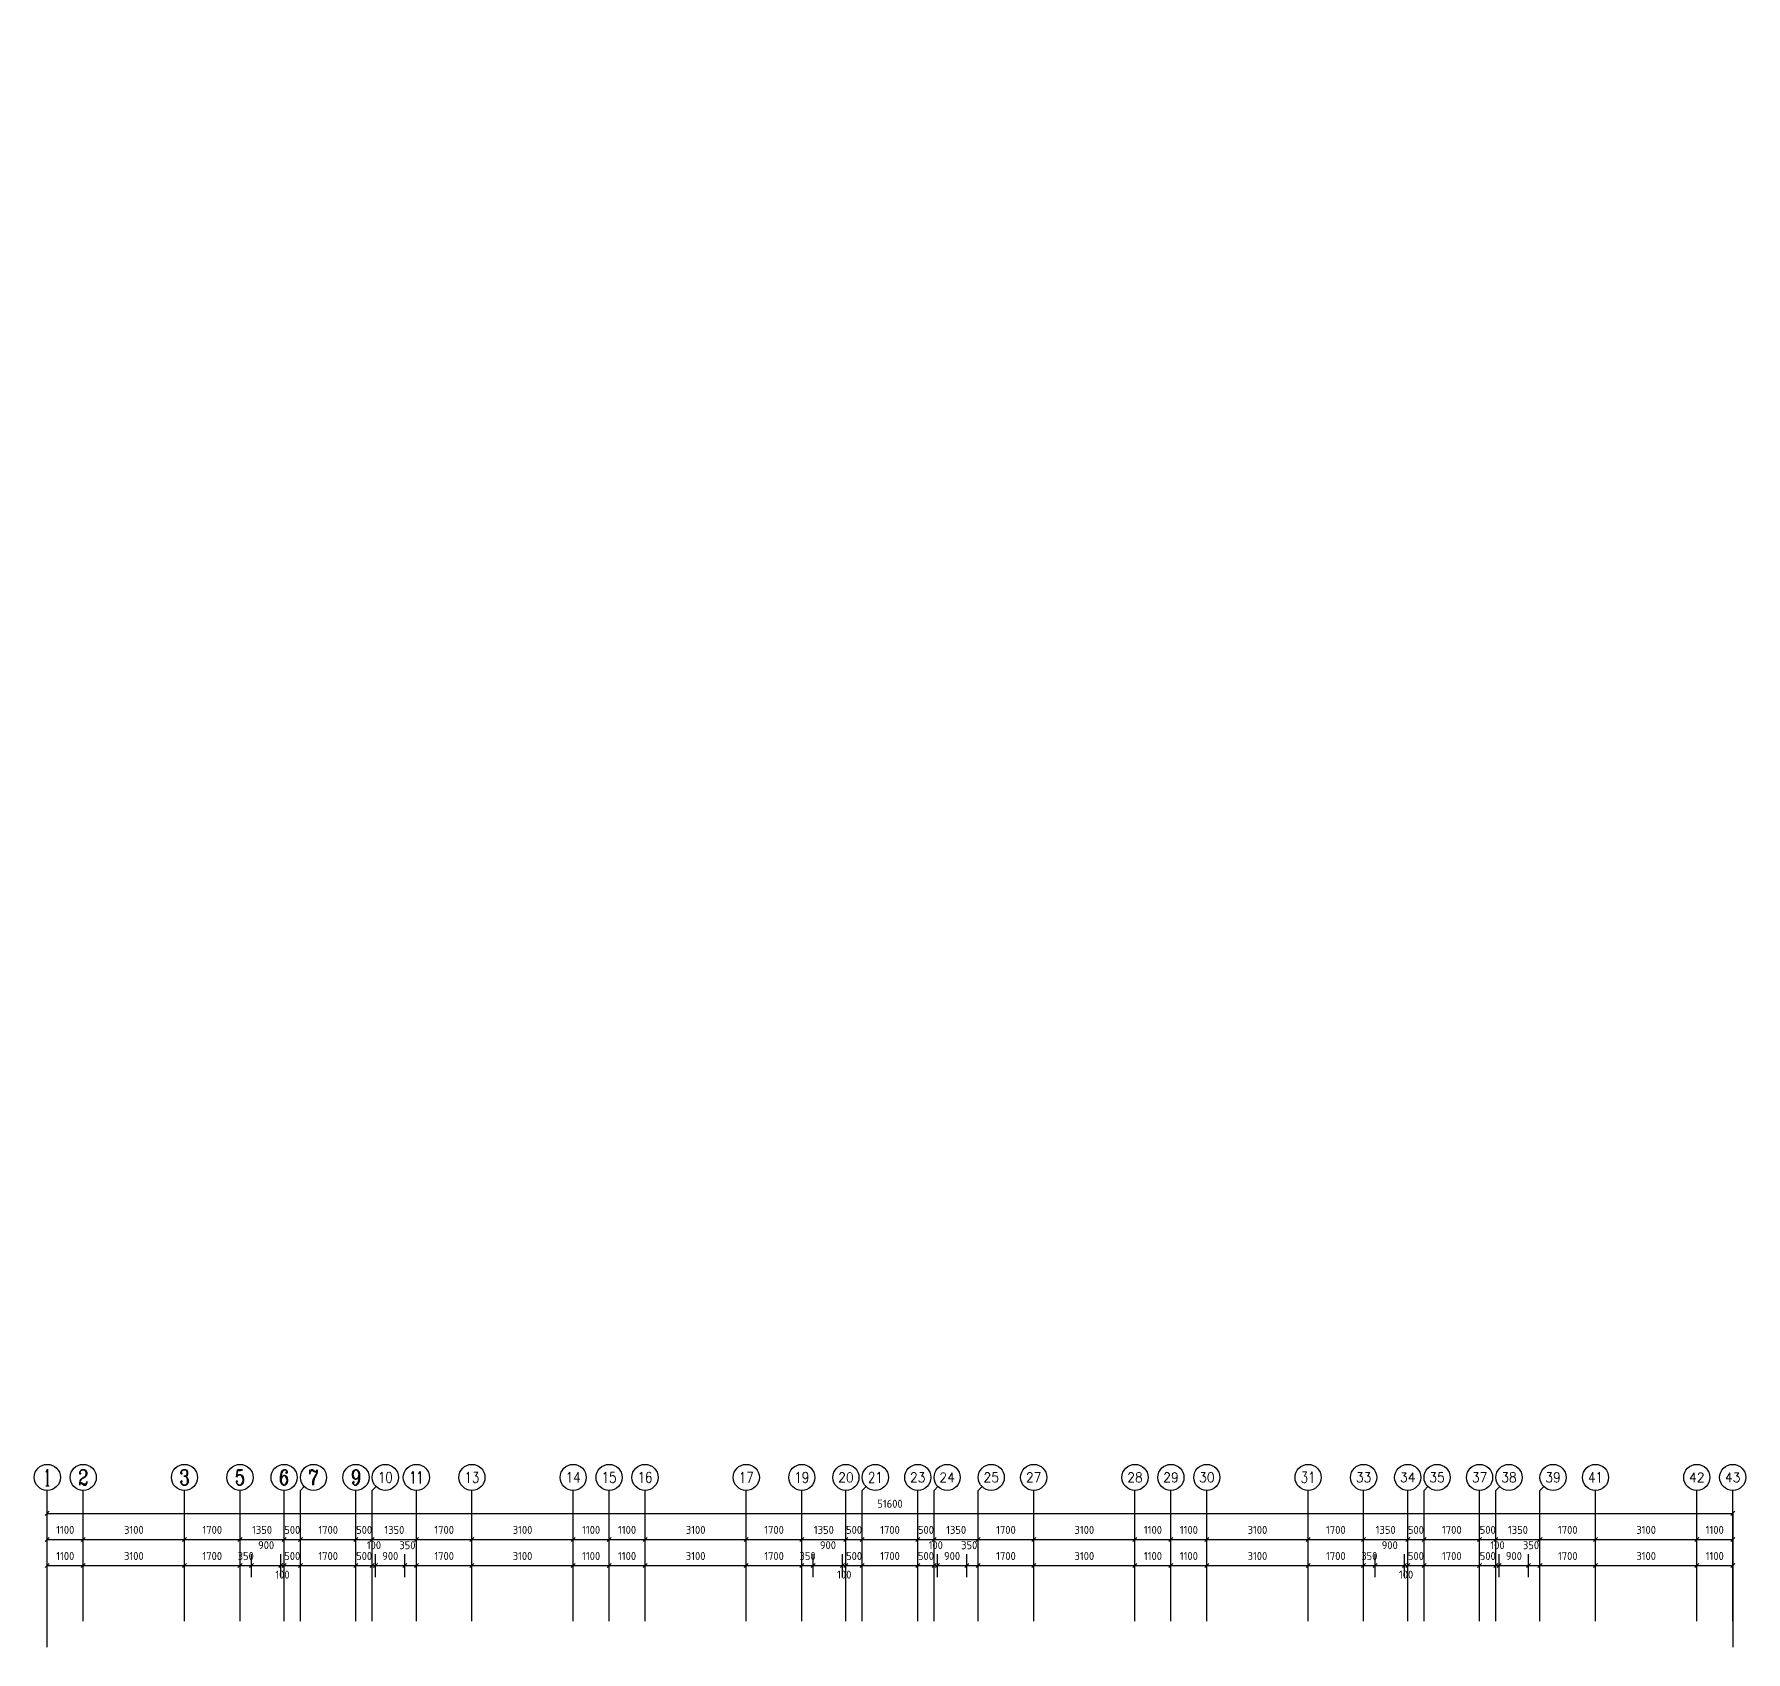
# Model space of a CAD drawing. Header units: millimetres. Extents: x -133666 to 880576, y -269375 to 86941.
# Drawn here: x -73155 to -20755, y -100762 to -51246 of the extents above; entities that cross this region are included whole.
import ezdxf
from ezdxf.enums import TextEntityAlignment as Align

# ---------------------------------------------------------------- set-up
doc = ezdxf.new("R2010")
doc.units = ezdxf.units.MM
doc.header["$LTSCALE"] = 1000
doc.layers.get('0').update_dxf_attribs({"linetype": 'CONTINUOUS'})
doc.layers.get('Defpoints').update_dxf_attribs({"color": 6, "linetype": 'CONTINUOUS'})
for name, color, linetype in [('AXIS_TEXT', 7, 'CONTINUOUS'), ('AXIS_轴号_A', 4, 'CONTINUOUS'), ('AXIS_轴文_A', 7, 'CONTINUOUS'), ('W-尺寸', 5, 'CONTINUOUS')]:
    doc.layers.add(name, color=color, linetype=linetype)
doc.styles.add('_TCH_AXIS', font='COMPLEX', dxfattribs={"bigfont": 'GBCBIG'})
doc.styles.add('CADReader_TextStyle', font='tssdeng.shx', dxfattribs={"height": 0.2, "bigfont": 'gbcbig.shx'})
doc.styles.add('COMPLEX', font='COMPLEX')
doc.styles.add('DIM', font='', dxfattribs={"width": 0.7})
doc.styles.get('DIM').set_extended_font_data('SimSun')
doc.dimstyles.new('50', dxfattribs={"dimscale": 50, "dimtxt": 2, "dimasz": 1, "dimexe": 1, "dimexo": 1, "dimgap": 1, "dimtad": 1, "dimdec": 0, "dimzin": 0, "dimdsep": 46, "dimtxsty": 'DIM', "dimblk": 'ARCHTICK', "dimcen": 0, "dimclrd": 5, "dimclre": 5, "dimclrt": 35, "dimadec": 0, "dimazin": 0, "dimtfac": 0.5, "dimtdec": 0, "dimtix": 1, "dimtmove": 2, "dimatfit": 2, "dimldrblk": 'A', "dimfxl": 0, "dimtolj": 1, "dimtzin": 0, "dimlwd": -1, "dimlwe": -1, "dimarcsym": 0})

# ---------------------------------------------------------------- blocks, each defined once
blk = doc.blocks.new('_ArchTick')
at = {"color": 0, "linetype": 'ByBlock', "const_width": 0.4}
blk.add_lwpolyline([(-0.5, -0.5), (0.5, 0.5)], dxfattribs=at)
blk = doc.blocks.new('*D670')
at = {"layer": 'Defpoints', "color": 0, "transparency": 16777216}
for p in [(-30904, -17973), (-32504, -150167), (-32504, -152367)]:
    blk.add_point(p, dxfattribs=at)
at = {"layer": 'W-尺寸', "color": 5, "transparency": 16777216}
for p, q in [((-32504, -152067), (-32504, -152417)), ((-30904, -152367), (-32504, -152367)), ((-30904, -152067), (-30904, -152417))]:
    blk.add_line(p, q, dxfattribs=at)
at = {"layer": 'W-尺寸', "color": 5, "transparency": 16777216, "xscale": 50, "yscale": 50, "zscale": 50, "rotation": 180}
blk.add_blockref('_ArchTick', (-32504, -152367), dxfattribs=at)
at = {"layer": 'W-尺寸', "color": 5, "transparency": 16777216, "xscale": 50, "yscale": 50, "zscale": 50}
blk.add_blockref('_ArchTick', (-30904, -152367), dxfattribs=at)
at = {"layer": 'W-尺寸', "color": 35, "transparency": 16777216, "insert": (-31704, -152267), "char_height": 100, "attachment_point": 5, "style": 'DIM'}
blk.add_mtext('\\A1;1600', dxfattribs=at)
blk = doc.blocks.new('A')
for p, q in [((-0.4, 0), (-2.1, 0)), ((-1.4, 1.1), (-1.1, 1.4)), ((-1.4, 1.1), (-0.4, 0)), ((-1.4, -1.1), (-0.4, 0)), ((-1.1, 1.4), (0, 0)), ((-1.1, -1.4), (0, 0)), ((-1.4, -1.1), (-1.1, -1.4))]:
    blk.add_line(p, q)
for points in [[(-1.4, 1.1), (-1.1, 1.4), (-0.4, 0), (0, 0)], [(-1.4, -1.1), (-1.1, -1.4), (-0.4, 0), (0, 0)]]:
    blk.add_solid(points)
blk = doc.blocks.new('_AXISO')
blk.add_circle((0, 0), 0.5)
at = {"layer": 'AXIS_TEXT', "style": 'COMPLEX', "width": 1.041667}
blk.add_attdef('A', text='', height=0.56, dxfattribs=at).set_placement((-0.25, -0.28), (0.25, -0.28), align=Align.FIT)

msp = doc.modelspace()

# ---------------------------------------------------------------- linework, layer by layer
at = {"layer": 'AXIS_轴号_A'}
for p, q in [((-72755, -99824.7), (-72755, -95824.7)), ((-71655, -99824.7), (-71655, -95824.7)), ((-68555, -99824.7), (-68555, -95824.7)), ((-66855, -99824.7), (-66855, -95824.7)), ((-65505, -99824.7), (-65505, -95824.7)), ((-64887.9, -95707.6), (-65005, -95824.7)), ((-65005, -99824.7), (-65005, -95824.7)), ((-63305, -99824.7), (-63305, -95824.7)), ((-62687.9, -95707.6), (-62805, -95824.7)), ((-62805, -99824.7), (-62805, -95824.7)), ((-61455, -99824.7), (-61455, -95824.7)), ((-59755, -99824.7), (-59755, -95824.7)), ((-56655, -99824.7), (-56655, -95824.7)), ((-55555, -99824.7), (-55555, -95824.7)), ((-54455, -99824.7), (-54455, -95824.7)), ((-51355, -99824.7), (-51355, -95824.7)), ((-49655, -99824.7), (-49655, -95824.7)), ((-48305, -99824.7), (-48305, -95824.7)), ((-47687.9, -95707.6), (-47805, -95824.7)), ((-47805, -99824.7), (-47805, -95824.7)), ((-46105, -99824.7), (-46105, -95824.7)), ((-45487.9, -95707.6), (-45605, -95824.7)), ((-45605, -99824.7), (-45605, -95824.7)), ((-44137.9, -95707.6), (-44255, -95824.7)), ((-44255, -99824.7), (-44255, -95824.7)), ((-42555, -99824.7), (-42555, -95824.7)), ((-39455, -99824.7), (-39455, -95824.7)), ((-38355, -99824.7), (-38355, -95824.7)), ((-37255, -99824.7), (-37255, -95824.7)), ((-34155, -99824.7), (-34155, -95824.7)), ((-32455, -99824.7), (-32455, -95824.7)), ((-31105, -99824.7), (-31105, -95824.7)), ((-30487.9, -95707.6), (-30605, -95824.7)), ((-30605, -99824.7), (-30605, -95824.7)), ((-28905, -99824.7), (-28905, -95824.7)), ((-28287.9, -95707.6), (-28405, -95824.7)), ((-28405, -99824.7), (-28405, -95824.7)), ((-26937.9, -95707.6), (-27055, -95824.7)), ((-27055, -99824.7), (-27055, -95824.7)), ((-25355, -99824.7), (-25355, -95824.7)), ((-22255, -99824.7), (-22255, -95824.7)), ((-21155, -99824.7), (-21155, -95824.7))]:
    msp.add_line(p, q, dxfattribs=at)
at = {"layer": 'AXIS_轴号_A', "linetype": 'Continuous'}
for points in [[(-72755, -96874.7), (-72755, -96174.7)], [(-21155, -96874.7), (-21155, -96174.7)], [(-72816.9, -96586.6), (-72693.2, -96462.9)], [(-72755, -99824.7), (-72755, -96524.7), (-21155, -96524.7), (-21155, -99824.7)], [(-21216.9, -96586.6), (-21093.2, -96462.9)], [(-72816.9, -97386.6), (-72693.2, -97262.9)], [(-72755, -97674.7), (-72755, -96974.7)], [(-72755, -99824.7), (-72755, -97324.7), (-21155, -97324.7), (-21155, -99824.7)], [(-71716.9, -97386.6), (-71593.2, -97262.9)], [(-71655, -97674.7), (-71655, -96974.7)], [(-68616.9, -97386.6), (-68493.2, -97262.9)], [(-68555, -97674.7), (-68555, -96974.7)], [(-66916.9, -97386.6), (-66793.2, -97262.9)], [(-66855, -97674.7), (-66855, -96974.7)], [(-65566.9, -97386.6), (-65443.2, -97262.9)], [(-65505, -97674.7), (-65505, -96974.7)], [(-65066.9, -97386.6), (-64943.2, -97262.9)], [(-65005, -97674.7), (-65005, -96974.7)], [(-63366.9, -97386.6), (-63243.2, -97262.9)], [(-63305, -97674.7), (-63305, -96974.7)], [(-62866.9, -97386.6), (-62743.2, -97262.9)], [(-62805, -97674.7), (-62805, -96974.7)], [(-61516.9, -97386.6), (-61393.2, -97262.9)], [(-61455, -97674.7), (-61455, -96974.7)], [(-59816.9, -97386.6), (-59693.2, -97262.9)], [(-59755, -97674.7), (-59755, -96974.7)], [(-56716.9, -97386.6), (-56593.2, -97262.9)], [(-56655, -97674.7), (-56655, -96974.7)], [(-55616.9, -97386.6), (-55493.2, -97262.9)], [(-55555, -97674.7), (-55555, -96974.7)], [(-54516.9, -97386.6), (-54393.2, -97262.9)], [(-54455, -97674.7), (-54455, -96974.7)], [(-51416.9, -97386.6), (-51293.2, -97262.9)], [(-51355, -97674.7), (-51355, -96974.7)], [(-49716.9, -97386.6), (-49593.2, -97262.9)], [(-49655, -97674.7), (-49655, -96974.7)], [(-48366.9, -97386.6), (-48243.2, -97262.9)], [(-48305, -97674.7), (-48305, -96974.7)], [(-47866.9, -97386.6), (-47743.2, -97262.9)], [(-47805, -97674.7), (-47805, -96974.7)], [(-46166.9, -97386.6), (-46043.2, -97262.9)], [(-46105, -97674.7), (-46105, -96974.7)], [(-45666.9, -97386.6), (-45543.2, -97262.9)], [(-45605, -97674.7), (-45605, -96974.7)], [(-44316.9, -97386.6), (-44193.2, -97262.9)], [(-44255, -97674.7), (-44255, -96974.7)], [(-42616.9, -97386.6), (-42493.2, -97262.9)], [(-42555, -97674.7), (-42555, -96974.7)], [(-39516.9, -97386.6), (-39393.2, -97262.9)], [(-39455, -97674.7), (-39455, -96974.7)], [(-38416.9, -97386.6), (-38293.2, -97262.9)], [(-38355, -97674.7), (-38355, -96974.7)], [(-37316.9, -97386.6), (-37193.2, -97262.9)], [(-37255, -97674.7), (-37255, -96974.7)], [(-34216.9, -97386.6), (-34093.2, -97262.9)], [(-34155, -97674.7), (-34155, -96974.7)], [(-32516.9, -97386.6), (-32393.2, -97262.9)], [(-32455, -97674.7), (-32455, -96974.7)], [(-31166.9, -97386.6), (-31043.2, -97262.9)], [(-31105, -97674.7), (-31105, -96974.7)], [(-30666.9, -97386.6), (-30543.2, -97262.9)], [(-30605, -97674.7), (-30605, -96974.7)], [(-28966.9, -97386.6), (-28843.2, -97262.9)], [(-28905, -97674.7), (-28905, -96974.7)], [(-28466.9, -97386.6), (-28343.2, -97262.9)], [(-28405, -97674.7), (-28405, -96974.7)], [(-27116.9, -97386.6), (-26993.2, -97262.9)], [(-27055, -97674.7), (-27055, -96974.7)], [(-25416.9, -97386.6), (-25293.2, -97262.9)], [(-25355, -97674.7), (-25355, -96974.7)], [(-22316.9, -97386.6), (-22193.2, -97262.9)], [(-22255, -97674.7), (-22255, -96974.7)], [(-21216.9, -97386.6), (-21093.2, -97262.9)], [(-21155, -97674.7), (-21155, -96974.7)], [(-72755, -98474.7), (-72755, -97774.7)], [(-71655, -98474.7), (-71655, -97774.7)], [(-68555, -98474.7), (-68555, -97774.7)], [(-66855, -98474.7), (-66855, -97774.7)], [(-66505, -98474.7), (-66505, -97774.7)], [(-65605, -98474.7), (-65605, -97774.7)], [(-65505, -98474.7), (-65505, -97774.7)], [(-65005, -98474.7), (-65005, -97774.7)], [(-63305, -98474.7), (-63305, -97774.7)], [(-62805, -98474.7), (-62805, -97774.7)], [(-62705, -98474.7), (-62705, -97774.7)], [(-61805, -98474.7), (-61805, -97774.7)], [(-61455, -98474.7), (-61455, -97774.7)], [(-59755, -98474.7), (-59755, -97774.7)], [(-56655, -98474.7), (-56655, -97774.7)], [(-55555, -98474.7), (-55555, -97774.7)], [(-54455, -98474.7), (-54455, -97774.7)], [(-51355, -98474.7), (-51355, -97774.7)], [(-49655, -98474.7), (-49655, -97774.7)], [(-49305, -98474.7), (-49305, -97774.7)], [(-48405, -98474.7), (-48405, -97774.7)], [(-48305, -98474.7), (-48305, -97774.7)], [(-47805, -98474.7), (-47805, -97774.7)], [(-46105, -98474.7), (-46105, -97774.7)], [(-45605, -98474.7), (-45605, -97774.7)], [(-45505, -98474.7), (-45505, -97774.7)], [(-44605, -98474.7), (-44605, -97774.7)], [(-44255, -98474.7), (-44255, -97774.7)], [(-42555, -98474.7), (-42555, -97774.7)], [(-39455, -98474.7), (-39455, -97774.7)], [(-38355, -98474.7), (-38355, -97774.7)], [(-37255, -98474.7), (-37255, -97774.7)], [(-34155, -98474.7), (-34155, -97774.7)], [(-32455, -98474.7), (-32455, -97774.7)], [(-32105, -98474.7), (-32105, -97774.7)], [(-31205, -98474.7), (-31205, -97774.7)], [(-31105, -98474.7), (-31105, -97774.7)], [(-30605, -98474.7), (-30605, -97774.7)], [(-28905, -98474.7), (-28905, -97774.7)], [(-28405, -98474.7), (-28405, -97774.7)], [(-28305, -98474.7), (-28305, -97774.7)], [(-27405, -98474.7), (-27405, -97774.7)], [(-27055, -98474.7), (-27055, -97774.7)], [(-25355, -98474.7), (-25355, -97774.7)], [(-22255, -98474.7), (-22255, -97774.7)], [(-21155, -98474.7), (-21155, -97774.7)], [(-72816.9, -98186.6), (-72693.2, -98062.9)], [(-72755, -100624.7), (-72755, -98124.7), (-21155, -98124.7), (-21155, -100624.7)], [(-71716.9, -98186.6), (-71593.2, -98062.9)], [(-68616.9, -98186.6), (-68493.2, -98062.9)], [(-66916.9, -98186.6), (-66793.2, -98062.9)], [(-66566.9, -98186.6), (-66443.2, -98062.9)], [(-65666.9, -98186.6), (-65543.2, -98062.9)], [(-65566.9, -98186.6), (-65443.2, -98062.9)], [(-65066.9, -98186.6), (-64943.2, -98062.9)], [(-63366.9, -98186.6), (-63243.2, -98062.9)], [(-62866.9, -98186.6), (-62743.2, -98062.9)], [(-62766.9, -98186.6), (-62643.2, -98062.9)], [(-61866.9, -98186.6), (-61743.2, -98062.9)], [(-61516.9, -98186.6), (-61393.2, -98062.9)], [(-59816.9, -98186.6), (-59693.2, -98062.9)], [(-56716.9, -98186.6), (-56593.2, -98062.9)], [(-55616.9, -98186.6), (-55493.2, -98062.9)], [(-54516.9, -98186.6), (-54393.2, -98062.9)], [(-51416.9, -98186.6), (-51293.2, -98062.9)], [(-49716.9, -98186.6), (-49593.2, -98062.9)], [(-49366.9, -98186.6), (-49243.2, -98062.9)], [(-48466.9, -98186.6), (-48343.2, -98062.9)], [(-48366.9, -98186.6), (-48243.2, -98062.9)], [(-47866.9, -98186.6), (-47743.2, -98062.9)], [(-46166.9, -98186.6), (-46043.2, -98062.9)], [(-45666.9, -98186.6), (-45543.2, -98062.9)], [(-45566.9, -98186.6), (-45443.2, -98062.9)], [(-44666.9, -98186.6), (-44543.2, -98062.9)], [(-44316.9, -98186.6), (-44193.2, -98062.9)], [(-42616.9, -98186.6), (-42493.2, -98062.9)], [(-39516.9, -98186.6), (-39393.2, -98062.9)], [(-38416.9, -98186.6), (-38293.2, -98062.9)], [(-37316.9, -98186.6), (-37193.2, -98062.9)], [(-34216.9, -98186.6), (-34093.2, -98062.9)], [(-32516.9, -98186.6), (-32393.2, -98062.9)], [(-32166.9, -98186.6), (-32043.2, -98062.9)], [(-31266.9, -98186.6), (-31143.2, -98062.9)], [(-31166.9, -98186.6), (-31043.2, -98062.9)], [(-30666.9, -98186.6), (-30543.2, -98062.9)], [(-28966.9, -98186.6), (-28843.2, -98062.9)], [(-28466.9, -98186.6), (-28343.2, -98062.9)], [(-28366.9, -98186.6), (-28243.2, -98062.9)], [(-27466.9, -98186.6), (-27343.2, -98062.9)], [(-27116.9, -98186.6), (-26993.2, -98062.9)], [(-25416.9, -98186.6), (-25293.2, -98062.9)], [(-22316.9, -98186.6), (-22193.2, -98062.9)], [(-21216.9, -98186.6), (-21093.2, -98062.9)]]:
    msp.add_lwpolyline(points, dxfattribs=at)

# ---------------------------------------------------------------- block references
at = {"layer": 'AXIS_轴号_A'}
ref = msp.add_blockref('_AXISO', (-72755, -95424.7), dxfattribs=dict(at, xscale=800, yscale=800, zscale=800))
ref.add_attrib('A', '1', dxfattribs={"layer": 'AXIS_轴文_A', "height": 514.7, "style": '_TCH_AXIS'}).set_placement((-72865.3, -95682.1), (-72644.8, -95682.1), align=Align.FIT)
ref = msp.add_blockref('_AXISO', (-71655, -95424.7), dxfattribs=dict(at, xscale=800, yscale=800, zscale=800))
ref.add_attrib('A', '2', dxfattribs={"layer": 'AXIS_轴文_A', "height": 465.9, "style": '_TCH_AXIS'}).set_placement((-71810.4, -95657.7), (-71499.7, -95657.7), align=Align.FIT)
ref = msp.add_blockref('_AXISO', (-68555, -95424.7), dxfattribs=dict(at, xscale=800, yscale=800, zscale=800))
ref.add_attrib('A', '3', dxfattribs={"layer": 'AXIS_轴文_A', "height": 465.9, "style": '_TCH_AXIS'}).set_placement((-68710.4, -95657.7), (-68399.7, -95657.7), align=Align.FIT)
ref = msp.add_blockref('_AXISO', (-66855, -95424.7), dxfattribs=dict(at, xscale=800, yscale=800, zscale=800))
ref.add_attrib('A', '5', dxfattribs={"layer": 'AXIS_轴文_A', "height": 465.9, "style": '_TCH_AXIS'}).set_placement((-67010.4, -95657.7), (-66699.7, -95657.7), align=Align.FIT)
ref = msp.add_blockref('_AXISO', (-65505, -95424.7), dxfattribs=dict(at, xscale=800, yscale=800, zscale=800))
ref.add_attrib('A', '6', dxfattribs={"layer": 'AXIS_轴文_A', "height": 465.9, "style": '_TCH_AXIS'}).set_placement((-65660.4, -95657.7), (-65349.7, -95657.7), align=Align.FIT)
ref = msp.add_blockref('_AXISO', (-64605, -95424.7), dxfattribs=dict(at, xscale=800, yscale=800, zscale=800))
ref.add_attrib('A', '7', dxfattribs={"layer": 'AXIS_轴文_A', "height": 465.9, "style": '_TCH_AXIS'}).set_placement((-64760.4, -95657.7), (-64449.7, -95657.7), align=Align.FIT)
ref = msp.add_blockref('_AXISO', (-63305, -95424.7), dxfattribs=dict(at, xscale=800, yscale=800, zscale=800))
ref.add_attrib('A', '9', dxfattribs={"layer": 'AXIS_轴文_A', "height": 465.9, "style": '_TCH_AXIS'}).set_placement((-63460.4, -95657.7), (-63149.7, -95657.7), align=Align.FIT)
ref = msp.add_blockref('_AXISO', (-62405, -95424.7), dxfattribs=dict(at, xscale=800, yscale=800, zscale=800))
ref.add_attrib('A', '10', dxfattribs={"layer": 'AXIS_轴文_A', "height": 328.45, "style": '_TCH_AXIS'}).set_placement((-62631.8, -95589), (-62178.3, -95589), align=Align.FIT)
ref = msp.add_blockref('_AXISO', (-61455, -95424.7), dxfattribs=dict(at, xscale=800, yscale=800, zscale=800))
ref.add_attrib('A', '11', dxfattribs={"layer": 'AXIS_轴文_A', "height": 368.76, "style": '_TCH_AXIS'}).set_placement((-61665.8, -95609.1), (-61244.3, -95609.1), align=Align.FIT)
ref = msp.add_blockref('_AXISO', (-59755, -95424.7), dxfattribs=dict(at, xscale=800, yscale=800, zscale=800))
ref.add_attrib('A', '13', dxfattribs={"layer": 'AXIS_轴文_A', "height": 328.45, "style": '_TCH_AXIS'}).set_placement((-59981.8, -95589), (-59528.3, -95589), align=Align.FIT)
ref = msp.add_blockref('_AXISO', (-56655, -95424.7), dxfattribs=dict(at, xscale=800, yscale=800, zscale=800))
ref.add_attrib('A', '14', dxfattribs={"layer": 'AXIS_轴文_A', "height": 314.07, "style": '_TCH_AXIS'}).set_placement((-56886.9, -95581.8), (-56423.2, -95581.8), align=Align.FIT)
ref = msp.add_blockref('_AXISO', (-55555, -95424.7), dxfattribs=dict(at, xscale=800, yscale=800, zscale=800))
ref.add_attrib('A', '15', dxfattribs={"layer": 'AXIS_轴文_A', "height": 328.45, "style": '_TCH_AXIS'}).set_placement((-55781.8, -95589), (-55328.3, -95589), align=Align.FIT)
ref = msp.add_blockref('_AXISO', (-54455, -95424.7), dxfattribs=dict(at, xscale=800, yscale=800, zscale=800))
ref.add_attrib('A', '16', dxfattribs={"layer": 'AXIS_轴文_A', "height": 328.45, "style": '_TCH_AXIS'}).set_placement((-54681.8, -95589), (-54228.3, -95589), align=Align.FIT)
ref = msp.add_blockref('_AXISO', (-51355, -95424.7), dxfattribs=dict(at, xscale=800, yscale=800, zscale=800))
ref.add_attrib('A', '17', dxfattribs={"layer": 'AXIS_轴文_A', "height": 328.45, "style": '_TCH_AXIS'}).set_placement((-51581.8, -95589), (-51128.3, -95589), align=Align.FIT)
ref = msp.add_blockref('_AXISO', (-49655, -95424.7), dxfattribs=dict(at, xscale=800, yscale=800, zscale=800))
ref.add_attrib('A', '19', dxfattribs={"layer": 'AXIS_轴文_A', "height": 328.45, "style": '_TCH_AXIS'}).set_placement((-49881.8, -95589), (-49428.3, -95589), align=Align.FIT)
ref = msp.add_blockref('_AXISO', (-48305, -95424.7), dxfattribs=dict(at, xscale=800, yscale=800, zscale=800))
ref.add_attrib('A', '20', dxfattribs={"layer": 'AXIS_轴文_A', "height": 294.28, "style": '_TCH_AXIS'}).set_placement((-48543.3, -95571.9), (-48066.8, -95571.9), align=Align.FIT)
ref = msp.add_blockref('_AXISO', (-47405, -95424.7), dxfattribs=dict(at, xscale=800, yscale=800, zscale=800))
ref.add_attrib('A', '21', dxfattribs={"layer": 'AXIS_轴文_A', "height": 328.45, "style": '_TCH_AXIS'}).set_placement((-47631.8, -95589), (-47178.3, -95589), align=Align.FIT)
ref = msp.add_blockref('_AXISO', (-46105, -95424.7), dxfattribs=dict(at, xscale=800, yscale=800, zscale=800))
ref.add_attrib('A', '23', dxfattribs={"layer": 'AXIS_轴文_A', "height": 294.28, "style": '_TCH_AXIS'}).set_placement((-46343.3, -95571.9), (-45866.8, -95571.9), align=Align.FIT)
ref = msp.add_blockref('_AXISO', (-45205, -95424.7), dxfattribs=dict(at, xscale=800, yscale=800, zscale=800))
ref.add_attrib('A', '24', dxfattribs={"layer": 'AXIS_轴文_A', "height": 282.17, "style": '_TCH_AXIS'}).set_placement((-45446.9, -95565.8), (-44963.2, -95565.8), align=Align.FIT)
ref = msp.add_blockref('_AXISO', (-43855, -95424.7), dxfattribs=dict(at, xscale=800, yscale=800, zscale=800))
ref.add_attrib('A', '25', dxfattribs={"layer": 'AXIS_轴文_A', "height": 294.28, "style": '_TCH_AXIS'}).set_placement((-44093.3, -95571.9), (-43616.8, -95571.9), align=Align.FIT)
ref = msp.add_blockref('_AXISO', (-42555, -95424.7), dxfattribs=dict(at, xscale=800, yscale=800, zscale=800))
ref.add_attrib('A', '27', dxfattribs={"layer": 'AXIS_轴文_A', "height": 294.28, "style": '_TCH_AXIS'}).set_placement((-42793.3, -95571.9), (-42316.8, -95571.9), align=Align.FIT)
ref = msp.add_blockref('_AXISO', (-39455, -95424.7), dxfattribs=dict(at, xscale=800, yscale=800, zscale=800))
ref.add_attrib('A', '28', dxfattribs={"layer": 'AXIS_轴文_A', "height": 294.28, "style": '_TCH_AXIS'}).set_placement((-39693.3, -95571.9), (-39216.8, -95571.9), align=Align.FIT)
ref = msp.add_blockref('_AXISO', (-38355, -95424.7), dxfattribs=dict(at, xscale=800, yscale=800, zscale=800))
ref.add_attrib('A', '29', dxfattribs={"layer": 'AXIS_轴文_A', "height": 294.28, "style": '_TCH_AXIS'}).set_placement((-38593.3, -95571.9), (-38116.8, -95571.9), align=Align.FIT)
ref = msp.add_blockref('_AXISO', (-37255, -95424.7), dxfattribs=dict(at, xscale=800, yscale=800, zscale=800))
ref.add_attrib('A', '30', dxfattribs={"layer": 'AXIS_轴文_A', "height": 300.65, "style": '_TCH_AXIS'}).set_placement((-37491.3, -95575.1), (-37018.8, -95575.1), align=Align.FIT)
ref = msp.add_blockref('_AXISO', (-34155, -95424.7), dxfattribs=dict(at, xscale=800, yscale=800, zscale=800))
ref.add_attrib('A', '31', dxfattribs={"layer": 'AXIS_轴文_A', "height": 336, "style": '_TCH_AXIS'}).set_placement((-34379, -95592.7), (-33931, -95592.7), align=Align.FIT)
ref = msp.add_blockref('_AXISO', (-32455, -95424.7), dxfattribs=dict(at, xscale=800, yscale=800, zscale=800))
ref.add_attrib('A', '33', dxfattribs={"layer": 'AXIS_轴文_A', "height": 300.65, "style": '_TCH_AXIS'}).set_placement((-32691.3, -95575.1), (-32218.8, -95575.1), align=Align.FIT)
ref = msp.add_blockref('_AXISO', (-31105, -95424.7), dxfattribs=dict(at, xscale=800, yscale=800, zscale=800))
ref.add_attrib('A', '34', dxfattribs={"layer": 'AXIS_轴文_A', "height": 288.12, "style": '_TCH_AXIS'}).set_placement((-31345.1, -95568.8), (-30865, -95568.8), align=Align.FIT)
ref = msp.add_blockref('_AXISO', (-30205, -95424.7), dxfattribs=dict(at, xscale=800, yscale=800, zscale=800))
ref.add_attrib('A', '35', dxfattribs={"layer": 'AXIS_轴文_A', "height": 300.65, "style": '_TCH_AXIS'}).set_placement((-30441.3, -95575.1), (-29968.8, -95575.1), align=Align.FIT)
ref = msp.add_blockref('_AXISO', (-28905, -95424.7), dxfattribs=dict(at, xscale=800, yscale=800, zscale=800))
ref.add_attrib('A', '37', dxfattribs={"layer": 'AXIS_轴文_A', "height": 300.65, "style": '_TCH_AXIS'}).set_placement((-29141.3, -95575.1), (-28668.8, -95575.1), align=Align.FIT)
ref = msp.add_blockref('_AXISO', (-28005, -95424.7), dxfattribs=dict(at, xscale=800, yscale=800, zscale=800))
ref.add_attrib('A', '38', dxfattribs={"layer": 'AXIS_轴文_A', "height": 300.65, "style": '_TCH_AXIS'}).set_placement((-28241.3, -95575.1), (-27768.8, -95575.1), align=Align.FIT)
ref = msp.add_blockref('_AXISO', (-26655, -95424.7), dxfattribs=dict(at, xscale=800, yscale=800, zscale=800))
ref.add_attrib('A', '39', dxfattribs={"layer": 'AXIS_轴文_A', "height": 300.65, "style": '_TCH_AXIS'}).set_placement((-26891.3, -95575.1), (-26418.8, -95575.1), align=Align.FIT)
ref = msp.add_blockref('_AXISO', (-25355, -95424.7), dxfattribs=dict(at, xscale=800, yscale=800, zscale=800))
ref.add_attrib('A', '41', dxfattribs={"layer": 'AXIS_轴文_A', "height": 321.14, "style": '_TCH_AXIS'}).set_placement((-25584.4, -95585.3), (-25125.7, -95585.3), align=Align.FIT)
ref = msp.add_blockref('_AXISO', (-22255, -95424.7), dxfattribs=dict(at, xscale=800, yscale=800, zscale=800))
ref.add_attrib('A', '42', dxfattribs={"layer": 'AXIS_轴文_A', "height": 288.12, "style": '_TCH_AXIS'}).set_placement((-22495.1, -95568.8), (-22015, -95568.8), align=Align.FIT)
ref = msp.add_blockref('_AXISO', (-21155, -95424.7), dxfattribs=dict(at, xscale=800, yscale=800, zscale=800))
ref.add_attrib('A', '43', dxfattribs={"layer": 'AXIS_轴文_A', "height": 288.12, "style": '_TCH_AXIS'}).set_placement((-21395.1, -95568.8), (-20915, -95568.8), align=Align.FIT)

# ---------------------------------------------------------------- texts
at = {"layer": 'AXIS_轴号_A', "color": 7, "style": 'CADReader_TextStyle'}
for s, p in [('51600', (-46955, -96230.7)), ('1100', (-72205, -97030.7)), ('3100', (-70105, -97030.7)), ('1700', (-67705, -97030.7)), ('1350', (-66180, -97030.7)), ('500', (-65255, -97030.7)), ('1700', (-64155, -97030.7)), ('500', (-63055, -97030.7)), ('1350', (-62130, -97030.7)), ('1700', (-60605, -97030.7)), ('3100', (-58205, -97030.7)), ('1100', (-56105, -97030.7)), ('1100', (-55005, -97030.7)), ('3100', (-52905, -97030.7)), ('1700', (-50505, -97030.7)), ('1350', (-48980, -97030.7)), ('500', (-48055, -97030.7)), ('1700', (-46955, -97030.7)), ('500', (-45855, -97030.7)), ('1350', (-44930, -97030.7)), ('1700', (-43405, -97030.7)), ('3100', (-41005, -97030.7)), ('1100', (-38905, -97030.7)), ('1100', (-37805, -97030.7)), ('3100', (-35705, -97030.7)), ('1700', (-33305, -97030.7)), ('1350', (-31780, -97030.7)), ('500', (-30855, -97030.7)), ('1700', (-29755, -97030.7)), ('500', (-28655, -97030.7)), ('1350', (-27730, -97030.7)), ('1700', (-26205, -97030.7)), ('3100', (-23805, -97030.7)), ('1100', (-21705, -97030.7)), ('900', (-66055, -97499.7)), ('100', (-62755, -97499.7)), ('350', (-61730, -97499.7)), ('900', (-48855, -97499.7)), ('100', (-45555, -97499.7)), ('350', (-44530, -97499.7)), ('900', (-31655, -97499.7)), ('100', (-28355, -97499.7)), ('350', (-27330, -97499.7)), ('1100', (-72205, -97830.7)), ('3100', (-70105, -97830.7)), ('1700', (-67705, -97830.7)), ('350', (-66680, -97830.7)), ('500', (-65255, -97830.7)), ('1700', (-64155, -97830.7)), ('500', (-63055, -97830.7)), ('900', (-62255, -97830.7)), ('1700', (-60605, -97830.7)), ('3100', (-58205, -97830.7)), ('1100', (-56105, -97830.7)), ('1100', (-55005, -97830.7)), ('3100', (-52905, -97830.7)), ('1700', (-50505, -97830.7)), ('350', (-49480, -97830.7)), ('500', (-48055, -97830.7)), ('1700', (-46955, -97830.7)), ('500', (-45855, -97830.7)), ('900', (-45055, -97830.7)), ('1700', (-43405, -97830.7)), ('3100', (-41005, -97830.7)), ('1100', (-38905, -97830.7)), ('1100', (-37805, -97830.7)), ('3100', (-35705, -97830.7)), ('1700', (-33305, -97830.7)), ('350', (-32280, -97830.7)), ('500', (-30855, -97830.7)), ('1700', (-29755, -97830.7)), ('500', (-28655, -97830.7)), ('900', (-27855, -97830.7)), ('1700', (-26205, -97830.7)), ('3100', (-23805, -97830.7)), ('1100', (-21705, -97830.7)), ('100', (-65555, -98399.7)), ('100', (-48355, -98399.7)), ('100', (-31155, -98399.7))]:
    msp.add_text(s, height=245, dxfattribs=at).set_placement(p, align=Align.MIDDLE)

# ---------------------------------------------------------------- dimensions: what is measured, and where the dimension line sits
at = {"layer": 'W-尺寸'}
dim = msp.add_linear_dim(base=(-32504.1, -152366.6), p1=(-30904.1, -17972.8), p2=(-32504.1, -150166.6), angle=180, dimstyle='50', dxfattribs=at)
dim.commit()
dim.dimension.update_dxf_attribs({"geometry": '*D670', "text_midpoint": (-31704.1, -152266.6)})

doc.saveas('drawing.dxf')
